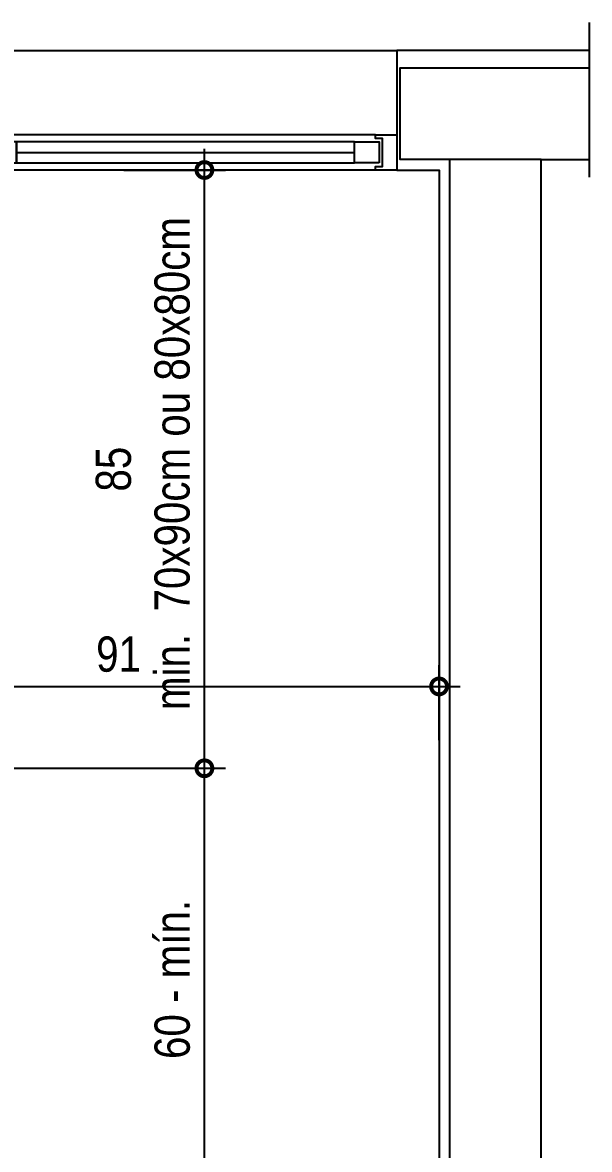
# Model space of a CAD drawing. Header units: metres. Extents: x 3 to 168, y -142 to 28.
# Drawn here: x 3.849 to 4.654, y 4.398 to 6 of the extents above; entities that cross this region are included whole.
import ezdxf

# ---------------------------------------------------------------- set-up
doc = ezdxf.new("R2010")
doc.units = ezdxf.units.M
for name, color, linetype in [('ARQ-ALV ACAB', 4, 'Continuous'), ('ARQ-ALV OSSO', 5, 'Continuous'), ('ARQ-AUX', 7, 'Continuous'), ('ARQ-CAX @ 1', 1, 'Continuous'), ('ARQ-DIM', 2, 'Continuous')]:
    doc.layers.add(name, color=color, linetype=linetype)
doc.styles.add('Adesa', font='ARIALN.TTF')
doc.dimstyles.new('ADESA 1-0025', dxfattribs={"dimtxt": 0.05, "dimasz": 0.045, "dimexe": 0.03, "dimexo": 0.04, "dimgap": 0.02, "dimtad": 1, "dimtoh": 1, "dimdec": 0, "dimlfac": 100, "dimzin": 4, "dimtxsty": 'Adesa', "dimblk": 'DOTSMALL', "dimcen": 1, "dimdle": 0.03, "dimclrd": 1, "dimclre": 1, "dimclrt": 256, "dimazin": 1, "dimtm": 1e-09, "dimtfac": 1, "dimtdec": 0, "dimtix": 1, "dimtmove": 2, "dimatfit": 0, "dimldrblk": 'DOTSMALL', "dimfxl": 0.8, "dimtvp": 2, "dimtolj": 1, "dimtzin": 0, "dimarcsym": 0})

# ---------------------------------------------------------------- blocks, each defined once
blk = doc.blocks.new('*U22')
at = {"color": 0, "linetype": 'ByBlock', "ltscale": 0.5}
for points in [[(0.02, -0.045), (0.02, -0.045), (0.02, -0.045), (0.02, -0.045), (0.02, -0.045), (0.02, -0.045), (0.02, -0.045), (0.02, -0.045), (0.02, -0.045), (0.03, -0.045), (0.03, -0.05), (0, -0.05), (0, 0), (0.03, 0), (0.03, -0.005), (0.02, -0.005), (0.02, -0.045)], [(0.58, -0.045), (0.58, -0.045), (0.58, -0.045), (0.58, -0.045), (0.58, -0.045), (0.58, -0.045), (0.58, -0.045), (0.58, -0.045), (0.58, -0.045), (0.57, -0.045), (0.57, -0.05), (0.6, -0.05), (0.6, 0), (0.57, 0), (0.57, -0.005), (0.58, -0.005), (0.58, -0.045)], [(0.025, -0.01), (0.06, -0.01), (0.06, -0.04), (0.025, -0.04)], [(0.575, -0.01), (0.54, -0.01), (0.54, -0.04), (0.575, -0.04)]]:
    blk.add_lwpolyline(points, close=True, dxfattribs=at)
at = {"color": 8, "linetype": 'ByBlock', "ltscale": 0.5}
for points in [[(0.57, 0), (0.03, 0)], [(0.57, -0.05), (0.03, -0.05)]]:
    blk.add_lwpolyline(points, dxfattribs=at)
at = {"color": 7, "linetype": 'ByBlock', "ltscale": 0.5}
blk.add_lwpolyline([(0.54, -0.01), (0.54, -0.04), (0.06, -0.04), (0.06, -0.01)], close=True, dxfattribs=at)
blk.add_lwpolyline([(0.06, -0.025), (0.54, -0.025)], dxfattribs=at)
blk = doc.blocks.new('_DotSmall')
at = {"color": 0, "linetype": 'ByBlock', "const_width": 0.5}
blk.add_lwpolyline([(-0.0625, 0, 1), (0.0625, 0, 1)], format="xyb", close=True, dxfattribs=at)
blk = doc.blocks.new('*D39')
at = {"layer": 'ARQ-DIM', "color": 1, "lineweight": -2, "transparency": 16777216}
for p, q in [((4.1069, 4.31), (4.1069, 4.97)), ((3.57, 4.94), (4.1369, 4.94)), ((3.58, 4.34), (4.1369, 4.34))]:
    blk.add_line(p, q, dxfattribs=at)
at = {"layer": 'Defpoints', "color": 0, "transparency": 16777216}
for p in [(3.53, 4.94), (4.1069, 4.94), (3.54, 4.34)]:
    blk.add_point(p, dxfattribs=at)
at = {"layer": 'ARQ-DIM', "color": 1, "lineweight": -2, "transparency": 16777216, "xscale": 0.045, "yscale": 0.045, "zscale": 0.045}
for p, rotation in [((4.1069, 4.94), 90), ((4.1069, 4.34), 270)]:
    blk.add_blockref('_DotSmall', p, dxfattribs=dict(at, rotation=rotation))
at = {"layer": 'ARQ-DIM', "transparency": 16777216, "insert": (4.0614, 4.64), "char_height": 0.05, "attachment_point": 5, "rotation": 90, "style": 'Adesa'}
blk.add_mtext('\\A1;60 - mín.', dxfattribs=at)
blk = doc.blocks.new('*D40')
at = {"layer": 'ARQ-DIM', "color": 1, "lineweight": -2, "transparency": 16777216}
for p, q in [((4.1069, 4.91), (4.1069, 5.82)), ((3.9926, 5.79), (4.1369, 5.79)), ((4.0669, 4.94), (4.0769, 4.94))]:
    blk.add_line(p, q, dxfattribs=at)
at = {"layer": 'Defpoints', "color": 0, "transparency": 16777216}
for p in [(3.9526, 5.79), (4.1069, 5.79), (4.1069, 4.94)]:
    blk.add_point(p, dxfattribs=at)
at = {"layer": 'ARQ-DIM', "color": 1, "lineweight": -2, "transparency": 16777216, "xscale": 0.045, "yscale": 0.045, "zscale": 0.045}
for p, rotation in [((4.1069, 5.79), 90), ((4.1069, 4.94), 270)]:
    blk.add_blockref('_DotSmall', p, dxfattribs=dict(at, rotation=rotation))
at = {"layer": 'ARQ-DIM', "transparency": 16777216, "insert": (4.0196, 5.365), "char_height": 0.05, "attachment_point": 5, "rotation": 90, "style": 'Adesa'}
blk.add_mtext('\\A1;85\\P min.  70x90cm ou 80x80cm', dxfattribs=at)
blk = doc.blocks.new('*D41')
at = {"layer": 'ARQ-DIM', "color": 1, "lineweight": -2, "transparency": 16777216}
for p, q in [((3.53, 4.98), (3.53, 5.0863)), ((4.4401, 4.98), (4.4401, 5.0863)), ((3.5, 5.0563), (4.4701, 5.0563))]:
    blk.add_line(p, q, dxfattribs=at)
at = {"layer": 'Defpoints', "color": 0, "transparency": 16777216}
for p in [(4.4401, 5.0563), (3.53, 4.94), (4.4401, 4.94)]:
    blk.add_point(p, dxfattribs=at)
at = {"layer": 'ARQ-DIM', "color": 1, "lineweight": -2, "transparency": 16777216, "xscale": 0.045, "yscale": 0.045, "zscale": 0.045, "rotation": 180}
blk.add_blockref('_DotSmall', (3.53, 5.0563), dxfattribs=at)
at = {"layer": 'ARQ-DIM', "color": 1, "lineweight": -2, "transparency": 16777216, "xscale": 0.045, "yscale": 0.045, "zscale": 0.045}
blk.add_blockref('_DotSmall', (4.4401, 5.0563), dxfattribs=at)
at = {"layer": 'ARQ-DIM', "transparency": 16777216, "insert": (3.985, 5.1019), "char_height": 0.05, "attachment_point": 5, "style": 'Adesa'}
blk.add_mtext('\\A1;91', dxfattribs=at)
blk = doc.blocks.new('AREAS MOLHADAS')
at = {"layer": 'ARQ-ALV ACAB'}
for points in [[(4.6536, 5.96), (4.38, 5.96), (4.3799, 5.79), (4.4401, 5.79), (4.4401, 3.54), (4.38, 3.54), (4.38, 3.43), (4.4541, 3.43), (4.4541, 3.351)], [(4.585, 3.351), (4.585, 3.5041), (4.585, 5.805), (4.6536, 5.805)]]:
    blk.add_lwpolyline(points, dxfattribs=at)
at = {"layer": 'ARQ-ALV OSSO'}
for points in [[(4.4551, 5.805), (4.385, 5.805), (4.385, 5.935), (4.6536, 5.935)], [(4.585, 3.351), (4.585, 3.5041), (4.585, 5.805), (4.4551, 5.805), (4.4551, 3.525), (4.385, 3.525), (4.385, 3.435), (4.4541, 3.435), (4.4541, 3.351)], [(4.585, 5.805), (4.6536, 5.805)]]:
    blk.add_lwpolyline(points, dxfattribs=at)
at = {"layer": 'ARQ-AUX'}
for points in [[(4.6536, 5.7797), (4.6536, 5.9995)], [(3.78, 5.96), (4.38, 5.96)]]:
    blk.add_lwpolyline(points, dxfattribs=at)
at = {"layer": 'ARQ-CAX @ 1', "xscale": -1, "rotation": 180}
blk.add_blockref('*U22', (3.7799, 5.79), dxfattribs=at)
at = {"layer": 'ARQ-DIM'}
for base, p1, p2, text, picture, middle in [((4.1069, 5.79), (4.1069, 4.94), (3.9526, 5.79), '<>\\P min.  70x90cm ou 80x80cm', '*D40', (4.0196, 5.365)), ((4.1069, 4.94), (3.54, 4.34), (3.53, 4.94), '<> - mín.', '*D39', (4.0614, 4.64))]:
    dim = blk.add_linear_dim(base=base, p1=p1, p2=p2, angle=90, text=text, dimstyle='ADESA 1-0025', dxfattribs=at)
    dim.commit()
    dim.dimension.update_dxf_attribs({"geometry": picture, "text_midpoint": middle})
dim = blk.add_linear_dim(base=(4.4401, 5.0563), p1=(3.53, 4.94), p2=(4.4401, 4.94), dimstyle='ADESA 1-0025', dxfattribs=at)
dim.commit()
dim.dimension.update_dxf_attribs({"geometry": '*D41', "text_midpoint": (3.985, 5.1019)})

msp = doc.modelspace()

# ---------------------------------------------------------------- block references
msp.add_blockref('AREAS MOLHADAS', (0, 0))

doc.saveas('drawing.dxf')
